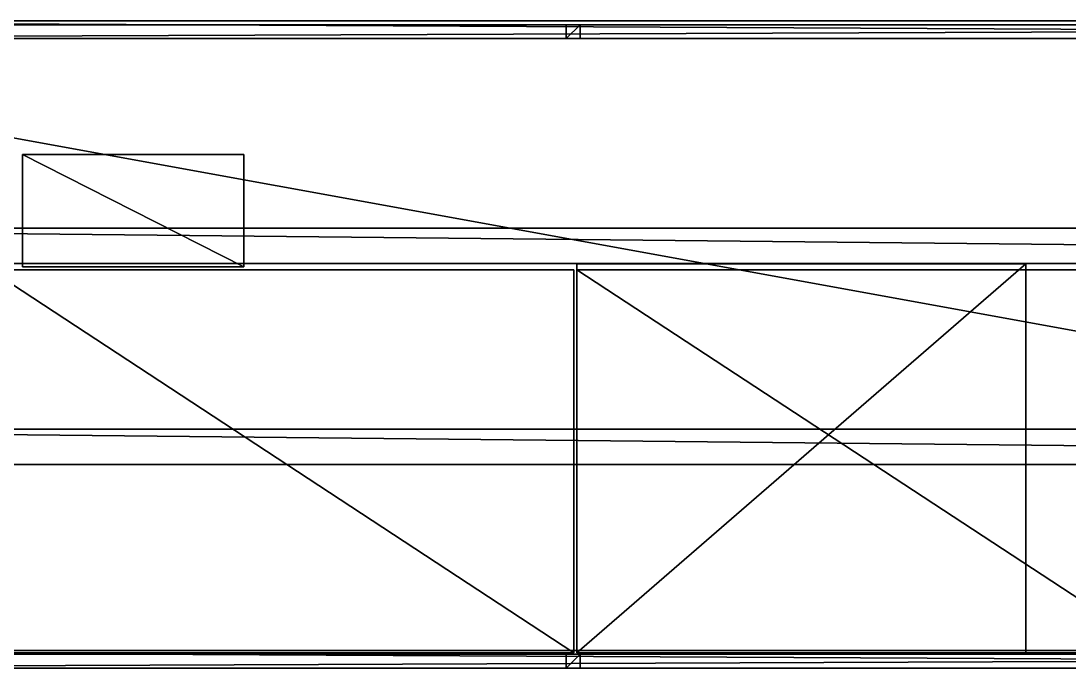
# Model space of a CAD drawing. Header units: millimetres. Extents: x -3100 to 14040, y -1280 to 1295.
# Drawn here: x 2466 to 6635, y -1280 to 1295 of the extents above; entities that cross this region are included whole.
import ezdxf

# ---------------------------------------------------------------- set-up
doc = ezdxf.new("R2010")
doc.units = ezdxf.units.MM

msp = doc.modelspace()

# ---------------------------------------------------------------- linework, layer by layer
at = {"layer": 'CAD_75LAB'}
for points in [[(14040, 1295, 1250), (-40, 1295, 1250), (-40, 1295, 1320)], [(14040, 1295, 1320), (14040, 1295, 1250), (-40, 1295, 1320)], [(14040, 1225, 1250), (-40, 1225, 1250), (-40, 1295, 1250)], [(14040, 1295, 1250), (14040, 1225, 1250), (-40, 1295, 1250)], [(14040, 1225, 1320), (-40, 1295, 1320), (-40, 1225, 1320)], [(14040, 1295, 1320), (-40, 1295, 1320), (14040, 1225, 1320)], [(14040, 1280, 1160), (-40, 1280, 1160), (-40, 1280, 1250)], [(14040, 1280, 1250), (14040, 1280, 1160), (-40, 1280, 1250)], [(14040, -1280, 1160), (-40, -1280, 1160), (-40, 1280, 1160)], [(14040, 1280, 1160), (14040, -1280, 1160), (-40, 1280, 1160)], [(14040, -1280, 1250), (-40, 1280, 1250), (-40, -1280, 1250)], [(14040, 1280, 1250), (-40, 1280, 1250), (14040, -1280, 1250)], [(14040, 1280, 3995), (14040, 1280, 3940), (-40, 1280, 3940)], [(14040, 1280, 3995), (-40, 1280, 3940), (-40, 1280, 3995)], [(14040, 1280, 3940), (-40, 1225, 3940), (-40, 1280, 3940)], [(14040, 1280, 3940), (14040, 1225, 3940), (-40, 1225, 3940)], [(14040, 1280, 3995), (-40, 1280, 3995), (-40, 1225, 3995)], [(14040, 1280, 3995), (-40, 1225, 3995), (14040, 1225, 3995)], [(4635, 1280, 3940), (4635, 1280, 1250), (4635, 1225, 1250)], [(4635, 1225, 3940), (4635, 1280, 3940), (4635, 1225, 1250)], [(4635, 1280, 3940), (4690, 1280, 1250), (4635, 1280, 1250)], [(4690, 1280, 3940), (4690, 1280, 1250), (4635, 1280, 3940)], [(4690, 1280, 1250), (4635, 1225, 1250), (4635, 1280, 1250)], [(4690, 1280, 1250), (4690, 1225, 1250), (4635, 1225, 1250)], [(4690, 1280, 3940), (4635, 1280, 3940), (4635, 1225, 3940)], [(4690, 1280, 3940), (4635, 1225, 3940), (4690, 1225, 3940)], [(4690, 1280, 3940), (4690, 1225, 1250), (4690, 1280, 1250)], [(4690, 1225, 3940), (4690, 1225, 1250), (4690, 1280, 3940)], [(14040, 1225, 3995), (-40, 1225, 3940), (14040, 1225, 3940)], [(14040, 1225, 3995), (-40, 1225, 3995), (-40, 1225, 3940)], [(14040, 1225, 1250), (-40, 1225, 1320), (-40, 1225, 1250)], [(14040, 1225, 1320), (-40, 1225, 1320), (14040, 1225, 1250)], [(4635, 1225, 3940), (4635, 1225, 1250), (4690, 1225, 1250)], [(4690, 1225, 3940), (4635, 1225, 3940), (4690, 1225, 1250)], [(2472, 763, 2481), (2472, 763, 1253), (2472, 317, 1253)], [(2472, 317, 2481), (2472, 763, 2481), (2472, 317, 1253)], [(2472, 763, 2481), (3352, 763, 1253), (2472, 763, 1253)], [(3352, 763, 2481), (3352, 763, 1253), (2472, 763, 2481)], [(3352, 317, 1253), (2472, 317, 1253), (2472, 763, 1253)], [(3352, 763, 1253), (3352, 317, 1253), (2472, 763, 1253)], [(3352, 317, 2481), (2472, 763, 2481), (2472, 317, 2481)], [(3352, 763, 2481), (2472, 763, 2481), (3352, 317, 2481)], [(2472, 763, 3715), (2472, 763, 2487), (2472, 317, 2487)], [(2472, 317, 3715), (2472, 763, 3715), (2472, 317, 2487)], [(2472, 763, 3715), (3352, 763, 2487), (2472, 763, 2487)], [(3352, 763, 3715), (3352, 763, 2487), (2472, 763, 3715)], [(3352, 317, 2487), (2472, 317, 2487), (2472, 763, 2487)], [(3352, 763, 2487), (3352, 317, 2487), (2472, 763, 2487)], [(3352, 317, 3715), (2472, 763, 3715), (2472, 317, 3715)], [(3352, 763, 3715), (2472, 763, 3715), (3352, 317, 3715)], [(3352, 763, 2481), (3352, 317, 1253), (3352, 763, 1253)], [(3352, 317, 2481), (3352, 317, 1253), (3352, 763, 2481)], [(3352, 763, 3715), (3352, 317, 2487), (3352, 763, 2487)], [(3352, 317, 3715), (3352, 317, 2487), (3352, 763, 3715)], [(13960, 470, 1160), (13960, 470, 910), (300, 470, 910)], [(13960, 470, 1160), (300, 470, 910), (300, 470, 1160)], [(13960, 330, 910), (300, 330, 910), (300, 470, 910)], [(13960, 470, 910), (13960, 330, 910), (300, 470, 910)], [(13960, 330, 1160), (300, 470, 1160), (300, 330, 1160)], [(13960, 470, 1160), (300, 470, 1160), (13960, 330, 1160)], [(13960, 330, 1160), (300, 330, 910), (13960, 330, 910)], [(13960, 330, 1160), (300, 330, 1160), (300, 330, 910)], [(4666, 305, 2518), (4666, 305, 1253), (2342, 305, 1253)], [(4666, 305, 2518), (2342, 305, 1253), (2342, 305, 2518)], [(4666, -1219, 1253), (2342, -1219, 1253), (2342, 305, 1253)], [(4666, 305, 1253), (4666, -1219, 1253), (2342, 305, 1253)], [(4666, -1219, 2518), (2342, 305, 2518), (2342, -1219, 2518)], [(4666, 305, 2518), (2342, 305, 2518), (4666, -1219, 2518)], [(4666, 305, 3789), (4666, 305, 2524), (2342, 305, 2524)], [(4666, 305, 3789), (2342, 305, 2524), (2342, 305, 3789)], [(4666, -1219, 2524), (2342, -1219, 2524), (2342, 305, 2524)], [(4666, 305, 2524), (4666, -1219, 2524), (2342, 305, 2524)], [(4666, -1219, 3789), (2342, 305, 3789), (2342, -1219, 3789)], [(4666, 305, 3789), (2342, 305, 3789), (4666, -1219, 3789)], [(2472, 317, 2481), (2472, 317, 1253), (3352, 317, 1253)], [(3352, 317, 2481), (2472, 317, 2481), (3352, 317, 1253)], [(2472, 317, 3715), (2472, 317, 2487), (3352, 317, 2487)], [(3352, 317, 3715), (2472, 317, 3715), (3352, 317, 2487)], [(4666, -1219, 1253), (4666, 305, 1253), (4666, 305, 2518)], [(4666, -1219, 2518), (4666, -1219, 1253), (4666, 305, 2518)], [(4666, -1219, 2524), (4666, 305, 2524), (4666, 305, 3789)], [(4666, -1219, 3789), (4666, -1219, 2524), (4666, 305, 3789)], [(4678, -1219, 2524), (4678, 329, 3044), (4678, 329, 2524)], [(4678, -1219, 3044), (4678, 329, 3044), (4678, -1219, 2524)], [(6464, 329, 3044), (6464, 329, 2524), (4678, 329, 2524)], [(6464, 329, 3044), (4678, 329, 2524), (4678, 329, 3044)], [(6464, 329, 2524), (4678, -1219, 2524), (4678, 329, 2524)], [(6464, 329, 2524), (6464, -1219, 2524), (4678, -1219, 2524)], [(6464, 329, 3044), (4678, 329, 3044), (4678, -1219, 3044)], [(6464, 329, 3044), (4678, -1219, 3044), (6464, -1219, 3044)], [(4678, -1219, 3050), (4678, 329, 3570), (4678, 329, 3050)], [(4678, -1219, 3570), (4678, 329, 3570), (4678, -1219, 3050)], [(6464, 329, 3570), (6464, 329, 3050), (4678, 329, 3050)], [(6464, 329, 3570), (4678, 329, 3050), (4678, 329, 3570)], [(6464, 329, 3050), (4678, -1219, 3050), (4678, 329, 3050)], [(6464, 329, 3050), (6464, -1219, 3050), (4678, -1219, 3050)], [(6464, 329, 3570), (4678, 329, 3570), (4678, -1219, 3570)], [(6464, 329, 3570), (4678, -1219, 3570), (6464, -1219, 3570)], [(4678, -1219, 1253), (4678, 305, 2518), (4678, 305, 1253)], [(4678, -1219, 2518), (4678, 305, 2518), (4678, -1219, 1253)], [(7002, 305, 2518), (7002, 305, 1253), (4678, 305, 1253)], [(7002, 305, 2518), (4678, 305, 1253), (4678, 305, 2518)], [(7002, -1219, 1253), (4678, -1219, 1253), (4678, 305, 1253)], [(7002, 305, 1253), (7002, -1219, 1253), (4678, 305, 1253)], [(7002, -1219, 2518), (4678, 305, 2518), (4678, -1219, 2518)], [(7002, 305, 2518), (4678, 305, 2518), (7002, -1219, 2518)], [(6464, -1219, 2524), (6464, 329, 2524), (6464, 329, 3044)], [(6464, -1219, 3044), (6464, -1219, 2524), (6464, 329, 3044)], [(6464, -1219, 3050), (6464, 329, 3050), (6464, 329, 3570)], [(6464, -1219, 3570), (6464, -1219, 3050), (6464, 329, 3570)], [(13960, -330, 1160), (13960, -330, 910), (300, -330, 910)], [(13960, -330, 1160), (300, -330, 910), (300, -330, 1160)], [(13960, -470, 910), (300, -470, 910), (300, -330, 910)], [(13960, -330, 910), (13960, -470, 910), (300, -330, 910)], [(13960, -470, 1160), (300, -330, 1160), (300, -470, 1160)], [(13960, -330, 1160), (300, -330, 1160), (13960, -470, 1160)], [(13960, -470, 1160), (300, -470, 910), (13960, -470, 910)], [(13960, -470, 1160), (300, -470, 1160), (300, -470, 910)], [(14040, -1210, 1250), (-40, -1210, 1250), (-40, -1210, 1320)], [(14040, -1210, 1320), (14040, -1210, 1250), (-40, -1210, 1320)], [(14040, -1280, 1250), (-40, -1280, 1250), (-40, -1210, 1250)], [(14040, -1210, 1250), (14040, -1280, 1250), (-40, -1210, 1250)], [(14040, -1280, 1320), (-40, -1210, 1320), (-40, -1280, 1320)], [(14040, -1210, 1320), (-40, -1210, 1320), (14040, -1280, 1320)], [(14040, -1225, 3995), (14040, -1225, 3940), (-40, -1225, 3940)], [(14040, -1225, 3995), (-40, -1225, 3940), (-40, -1225, 3995)], [(14040, -1225, 3940), (-40, -1280, 3940), (-40, -1225, 3940)], [(14040, -1225, 3940), (14040, -1280, 3940), (-40, -1280, 3940)], [(14040, -1225, 3995), (-40, -1225, 3995), (-40, -1280, 3995)], [(14040, -1225, 3995), (-40, -1280, 3995), (14040, -1280, 3995)], [(4666, -1219, 2518), (2342, -1219, 1253), (4666, -1219, 1253)], [(4666, -1219, 2518), (2342, -1219, 2518), (2342, -1219, 1253)], [(4666, -1219, 3789), (2342, -1219, 2524), (4666, -1219, 2524)], [(4666, -1219, 3789), (2342, -1219, 3789), (2342, -1219, 2524)], [(4635, -1225, 3940), (4635, -1225, 1250), (4635, -1280, 1250)], [(4635, -1280, 3940), (4635, -1225, 3940), (4635, -1280, 1250)], [(4635, -1225, 3940), (4690, -1225, 1250), (4635, -1225, 1250)], [(4690, -1225, 3940), (4690, -1225, 1250), (4635, -1225, 3940)], [(4690, -1225, 1250), (4635, -1280, 1250), (4635, -1225, 1250)], [(4690, -1225, 1250), (4690, -1280, 1250), (4635, -1280, 1250)], [(4690, -1225, 3940), (4635, -1225, 3940), (4635, -1280, 3940)], [(4690, -1225, 3940), (4635, -1280, 3940), (4690, -1280, 3940)], [(7002, -1219, 2518), (4678, -1219, 1253), (7002, -1219, 1253)], [(7002, -1219, 2518), (4678, -1219, 2518), (4678, -1219, 1253)], [(6464, -1219, 3044), (4678, -1219, 2524), (6464, -1219, 2524)], [(6464, -1219, 3044), (4678, -1219, 3044), (4678, -1219, 2524)], [(6464, -1219, 3570), (4678, -1219, 3050), (6464, -1219, 3050)], [(6464, -1219, 3570), (4678, -1219, 3570), (4678, -1219, 3050)], [(4690, -1225, 3940), (4690, -1280, 1250), (4690, -1225, 1250)], [(4690, -1280, 3940), (4690, -1280, 1250), (4690, -1225, 3940)], [(14040, -1280, 1160), (-40, -1280, 1250), (-40, -1280, 1160)], [(14040, -1280, 1250), (-40, -1280, 1250), (14040, -1280, 1160)], [(14040, -1280, 3995), (-40, -1280, 3940), (14040, -1280, 3940)], [(14040, -1280, 3995), (-40, -1280, 3995), (-40, -1280, 3940)], [(14040, -1280, 1250), (-40, -1280, 1320), (-40, -1280, 1250)], [(14040, -1280, 1320), (-40, -1280, 1320), (14040, -1280, 1250)], [(4635, -1280, 3940), (4635, -1280, 1250), (4690, -1280, 1250)], [(4690, -1280, 3940), (4635, -1280, 3940), (4690, -1280, 1250)]]:
    msp.add_3dface(points, dxfattribs=at)

doc.saveas('drawing.dxf')
